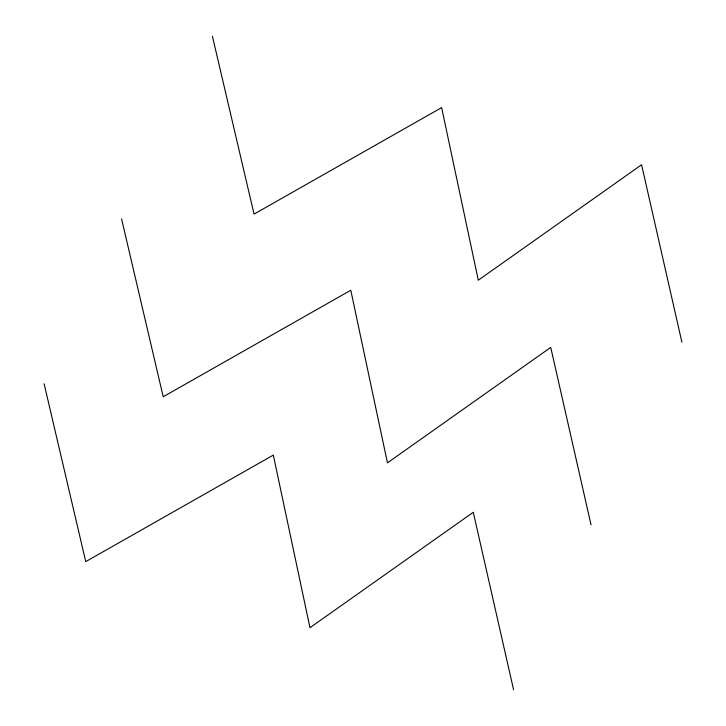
<?xml version="1.0" encoding="UTF-8"?>
<svg xmlns="http://www.w3.org/2000/svg" width="726" height="726" viewBox="0 0 726 726"><rect width="100%" height="100%" fill="white"/><g stroke="black" fill="none" stroke-linecap="round" stroke-linejoin="round"><path stroke-width="1.09" d="M212.428 36.3L254.055 214.116L441.635 107.602L478.289 280.209L641.584 164.757L681.886 342.191M121.587 218.943L163.205 396.759L350.794 290.246L387.448 462.852L550.735 347.4L591.037 524.825M44.114 383.809L85.741 561.625L273.321 455.111L309.975 627.718L473.27 512.266L513.572 689.7"/></g></svg>
